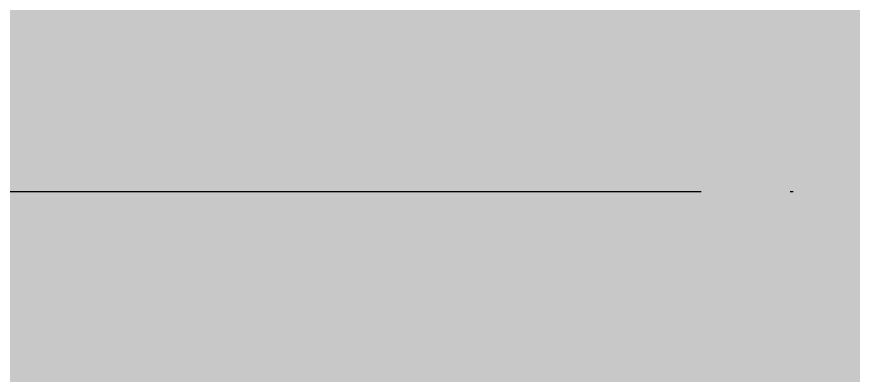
# Model space of a CAD drawing. Header units: millimetres. Extents: x 3866 to 35600, y -8896 to 9491.
# Drawn here: x 33071.03 to 33099.25, y -6647.33 to -6635.23 of the extents above; entities that cross this region are included whole.
import ezdxf

# ---------------------------------------------------------------- set-up
doc = ezdxf.new("R2010")
doc.units = ezdxf.units.MM
doc.linetypes.add('ACAD_ISO04W100', pattern=[30, 24, -3, 0, -3])
doc.layers.add('ВДМ', color=7, linetype='Continuous')

msp = doc.modelspace()

# ---------------------------------------------------------------- hatches: boundary and pattern name
at = {"layer": 'ВДМ', "transparency": 33554569}
h = msp.add_hatch(color=251, dxfattribs=at)
h.dxf.hatch_style = 1
h.paths.add_polyline_path([(33168.196, -6634.622), (33063.262, -6634.622, -0.414214), (33059.262, -6630.622), (33059.262, -6623.396), (33054.012, -6623.396), (33054.012, -6641.122), (33168.196, -6641.122)])
h.paths.add_polyline_path([(33054.012, -6623.396), (33048.762, -6623.396), (33048.762, -6630.622, -0.414214), (33044.762, -6634.622), (33040.02, -6634.622), (33040.02, -6641.122), (33054.012, -6641.122)])
h = msp.add_hatch(color=251, dxfattribs=at)
h.dxf.hatch_style = 1
h.paths.add_polyline_path([(33168.196, -6641.122), (33054.012, -6641.122), (33054.012, -6737.258), (33059.262, -6737.258), (33059.262, -6715.89), (33059.262, -6705.076), (33059.262, -6696.076), (33059.262, -6694.891), (33059.262, -6651.622, -0.414214), (33063.262, -6647.622), (33073.762, -6647.622), (33082.762, -6647.622), (33136.097, -6647.622), (33165.977, -6647.622), (33167.727, -6647.622), (33168.196, -6647.622)])

# ---------------------------------------------------------------- linework, layer by layer
at = {"layer": 'ВДМ', "linetype": 'ACAD_ISO04W100'}
msp.add_lwpolyline([(33040.02, -6641.122), (33168.196, -6641.122)], dxfattribs=at)

doc.saveas('drawing.dxf')
